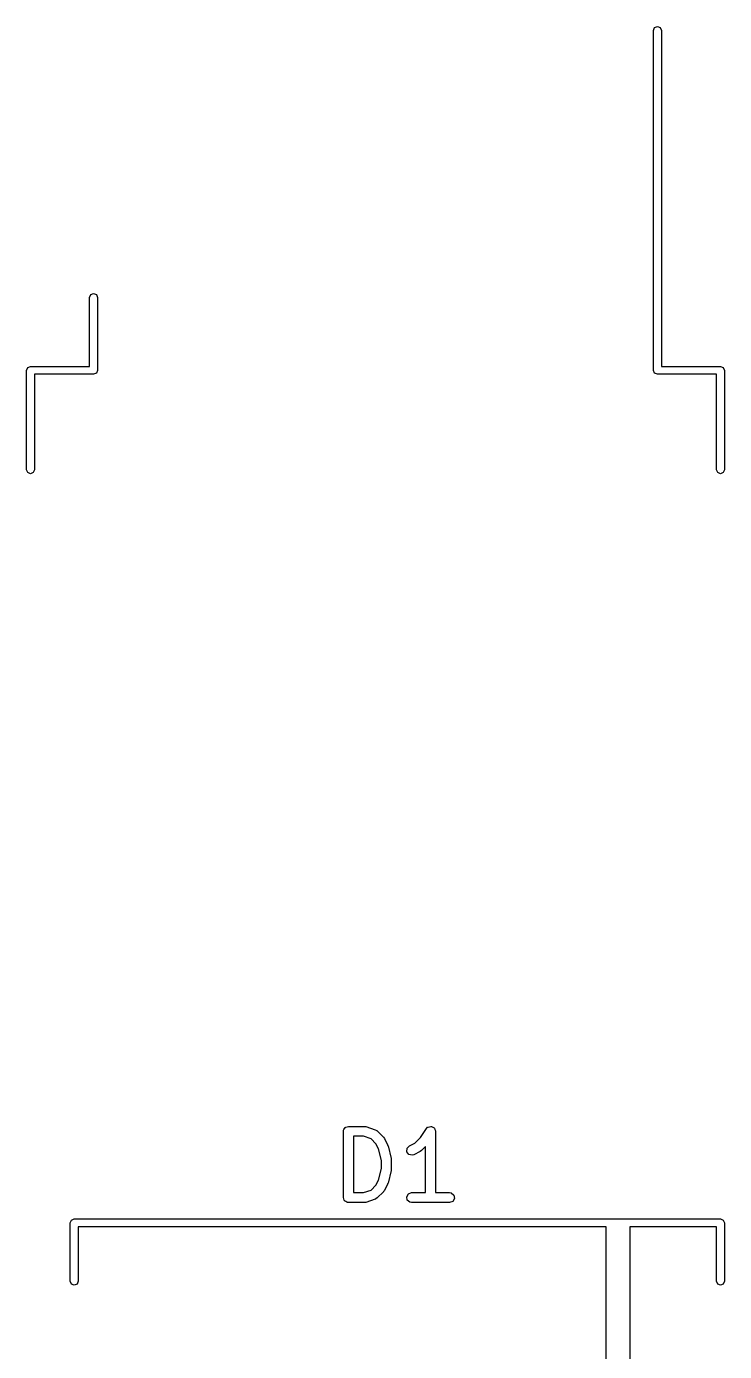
# Model space of a CAD drawing. Extents: x 44 to 148, y -85 to -25.
# Drawn here: x 62.81 to 73.33, y -60.56 to -40.58 of the extents above; entities that cross this region are included whole.
import ezdxf

# ---------------------------------------------------------------- set-up
doc = ezdxf.new("R2010")
doc.units = 0
doc.layers.add('BLACK', color=7, linetype='CONTINUOUS')

msp = doc.modelspace()

# ---------------------------------------------------------------- linework, layer by layer
at = {"layer": 'BLACK', "linetype": 'CONTINUOUS'}
for p, q in [((72.262, -40.639151), (72.279574, -40.596725)), ((72.262, -45.764151), (72.262, -40.639151)), ((72.279574, -40.596725), (72.322, -40.579151)), ((72.322, -40.579151), (72.364426, -40.596725)), ((72.364426, -40.596725), (72.382, -40.639151)), ((72.382, -40.639151), (72.382, -45.704151)), ((63.762, -44.664151), (63.779574, -44.621725)), ((63.762, -45.704151), (63.762, -44.664151)), ((63.779574, -44.621725), (63.822, -44.604151)), ((63.822, -44.604151), (63.864426, -44.621725)), ((63.864426, -44.621725), (63.882, -44.664151)), ((63.882, -44.664151), (63.882, -45.764151)), ((62.812, -45.764151), (62.829574, -45.721725)), ((62.829574, -45.721725), (62.872, -45.704151)), ((62.872, -45.704151), (63.762, -45.704151)), ((72.382, -45.704151), (73.272, -45.704151)), ((73.272, -45.704151), (73.314426, -45.721725)), ((73.314426, -45.721725), (73.332, -45.764151)), ((62.812, -47.264151), (62.812, -45.764151)), ((63.822, -45.824151), (62.932, -45.824151)), ((62.932, -45.824151), (62.932, -47.264151)), ((63.864426, -45.806577), (63.822, -45.824151)), ((63.882, -45.764151), (63.864426, -45.806577)), ((72.279574, -45.806577), (72.262, -45.764151)), ((72.322, -45.824151), (72.279574, -45.806577)), ((73.212, -45.824151), (72.322, -45.824151)), ((73.212, -47.264151), (73.212, -45.824151)), ((73.332, -45.764151), (73.332, -47.264151)), ((62.829574, -47.306577), (62.812, -47.264151)), ((62.872, -47.324151), (62.829574, -47.306577)), ((62.914426, -47.306577), (62.872, -47.324151)), ((62.932, -47.264151), (62.914426, -47.306577)), ((73.229574, -47.306577), (73.212, -47.264151)), ((73.272, -47.324151), (73.229574, -47.306577)), ((73.314426, -47.306577), (73.272, -47.324151)), ((73.332, -47.264151), (73.314426, -47.306577)), ((67.589105, -57.239819), (67.590822, -57.230077)), ((67.589105, -58.239819), (67.589105, -57.239819)), ((67.590244, -57.226795), (67.59191, -57.223909)), ((67.590822, -57.230077), (67.590244, -57.226795)), ((67.59191, -57.223909), (67.593628, -57.214167)), ((67.593628, -57.214167), (67.606153, -57.199239)), ((67.606153, -57.199239), (67.615896, -57.182366)), ((67.615896, -57.182366), (67.622254, -57.180051)), ((67.622254, -57.180051), (67.626605, -57.174867)), ((67.626605, -57.174867), (67.645796, -57.171482)), ((67.645796, -57.171482), (67.664105, -57.164819)), ((67.664105, -57.164819), (67.9022, -57.164819)), ((67.89003, -57.314819), (67.739105, -57.314819)), ((67.739105, -57.314819), (67.739105, -58.164819)), ((68.004543, -57.35299), (67.89003, -57.314819)), ((67.9022, -57.164819), (67.924282, -57.168712)), ((67.924282, -57.168712), (67.925917, -57.168668)), ((67.925917, -57.168668), (68.068774, -57.216287)), ((68.068774, -57.216287), (68.091679, -57.228689)), ((68.091679, -57.228689), (68.094026, -57.23251)), ((68.094026, -57.23251), (68.09809, -57.234405)), ((68.09809, -57.234405), (68.193328, -57.329643)), ((68.193328, -57.329643), (68.20619, -57.348011)), ((68.667297, -57.416275), (68.748676, -57.334896)), ((68.748676, -57.334896), (68.839796, -57.198216)), ((68.839796, -57.198216), (68.857789, -57.179381)), ((68.857789, -57.179381), (68.861928, -57.178169)), ((68.861928, -57.178169), (68.8647, -57.174867)), ((68.8647, -57.174867), (68.886132, -57.171087)), ((68.886132, -57.171087), (68.907027, -57.164974)), ((68.907027, -57.164974), (68.910976, -57.166706)), ((68.910976, -57.166706), (68.915224, -57.165958)), ((68.915224, -57.165958), (68.934072, -57.17684)), ((68.934072, -57.17684), (68.954007, -57.185587)), ((68.954007, -57.185587), (68.955918, -57.189454)), ((68.955918, -57.189454), (68.959653, -57.19161)), ((68.959653, -57.19161), (68.967097, -57.212063)), ((68.967097, -57.212063), (68.976745, -57.231576)), ((68.976745, -57.231576), (68.975724, -57.235765)), ((68.975724, -57.235765), (68.9772, -57.239819)), ((68.9772, -57.239819), (68.9772, -58.164819)), ((68.078656, -57.427103), (68.004543, -57.35299)), ((68.117149, -57.50409), (68.078656, -57.427103)), ((68.160533, -57.677624), (68.117149, -57.50409)), ((68.20619, -57.348011), (68.207377, -57.349135)), ((68.207377, -57.349135), (68.254996, -57.444373)), ((68.254996, -57.444373), (68.258686, -57.456779)), ((68.258686, -57.456779), (68.260675, -57.459724)), ((68.260675, -57.459724), (68.308294, -57.6502)), ((68.544598, -57.546916), (68.547673, -57.495705)), ((68.547673, -57.495705), (68.582945, -57.458451)), ((68.582945, -57.458451), (68.667297, -57.416275)), ((68.745265, -57.544996), (68.650027, -57.592615)), ((68.74639, -57.543806), (68.745265, -57.544996)), ((68.764757, -57.530947), (68.74639, -57.543806)), ((68.8272, -57.468504), (68.764757, -57.530947)), ((68.8272, -58.164819), (68.8272, -57.468504)), ((68.160533, -57.802013), (68.160533, -57.677624)), ((68.308294, -57.6502), (68.309347, -57.665132)), ((68.309347, -57.665132), (68.310533, -57.66839)), ((68.310533, -57.66839), (68.310533, -57.811247)), ((68.575162, -57.588121), (68.544598, -57.546916)), ((68.62506, -57.600041), (68.575162, -57.588121)), ((68.650027, -57.592615), (68.62506, -57.600041)), ((68.117149, -57.975547), (68.160533, -57.802013)), ((68.308294, -57.829437), (68.260675, -58.019913)), ((68.310533, -57.811247), (68.307933, -57.825988)), ((68.307933, -57.825988), (68.308294, -57.829437)), ((67.89003, -58.164819), (68.004543, -58.126647)), ((68.004543, -58.126647), (68.078655, -58.052534)), ((68.078655, -58.052534), (68.117149, -57.975547)), ((68.207377, -58.130502), (68.19402, -58.14851)), ((68.254996, -58.035264), (68.207377, -58.130502)), ((68.255402, -58.031735), (68.254996, -58.035264)), ((68.260675, -58.019913), (68.255402, -58.031735)), ((67.595768, -58.258127), (67.589105, -58.239819)), ((67.599153, -58.277319), (67.595768, -58.258127)), ((67.604337, -58.281669), (67.599153, -58.277319)), ((67.606652, -58.288028), (67.604337, -58.281669)), ((67.623525, -58.29777), (67.606652, -58.288028)), ((67.638453, -58.310296), (67.623525, -58.29777)), ((67.648195, -58.312013), (67.638453, -58.310296)), ((67.651081, -58.31368), (67.648195, -58.312013)), ((67.654363, -58.313101), (67.651081, -58.31368)), ((67.664105, -58.314819), (67.654363, -58.313101)), ((67.9022, -58.314819), (67.664105, -58.314819)), ((67.739105, -58.164819), (67.89003, -58.164819)), ((67.903738, -58.314258), (67.9022, -58.314819)), ((67.925917, -58.31097), (67.903738, -58.314258)), ((68.068774, -58.263351), (67.925917, -58.31097)), ((68.072286, -58.260563), (68.068774, -58.263351)), ((68.076753, -58.260173), (68.072286, -58.260563)), ((68.09809, -58.245233), (68.076753, -58.260173)), ((68.193329, -58.149993), (68.09809, -58.245233)), ((68.19402, -58.14851), (68.193329, -58.149993)), ((68.542625, -58.226795), (68.568277, -58.182366)), ((68.551534, -58.277319), (68.542625, -58.226795)), ((68.590834, -58.310296), (68.551534, -58.277319)), ((68.568277, -58.182366), (68.616486, -58.164819)), ((68.616486, -58.314819), (68.590834, -58.310296)), ((68.616486, -58.164819), (68.8272, -58.164819)), ((69.187914, -58.314819), (68.616486, -58.314819)), ((68.9772, -58.164819), (69.187914, -58.164819)), ((69.187914, -58.164819), (69.213566, -58.169342)), ((69.236123, -58.297272), (69.187914, -58.314819)), ((69.213566, -58.169342), (69.252866, -58.202319)), ((69.261775, -58.252843), (69.236123, -58.297272)), ((69.252866, -58.202319), (69.261775, -58.252843)), ((63.4722, -58.621), (63.489774, -58.578574)), ((63.4722, -59.501), (63.4722, -58.621)), ((63.489774, -58.578574), (63.5322, -58.561)), ((63.5322, -58.561), (73.2722, -58.561)), ((71.5472, -58.681), (63.5922, -58.681)), ((63.5922, -58.681), (63.5922, -59.501)), ((71.5472, -64.001), (71.5472, -58.681)), ((73.2122, -58.681), (71.9072, -58.681)), ((71.9072, -58.681), (71.9072, -64.001)), ((73.2122, -59.501), (73.2122, -58.681)), ((73.2722, -58.561), (73.314626, -58.578574)), ((73.314626, -58.578574), (73.3322, -58.621)), ((73.3322, -58.621), (73.3322, -59.501)), ((63.489774, -59.543426), (63.4722, -59.501)), ((63.5922, -59.501), (63.574626, -59.543426)), ((73.229774, -59.543426), (73.2122, -59.501)), ((73.3322, -59.501), (73.314626, -59.543426)), ((63.5322, -59.561), (63.489774, -59.543426)), ((63.574626, -59.543426), (63.5322, -59.561)), ((73.2722, -59.561), (73.229774, -59.543426)), ((73.314626, -59.543426), (73.2722, -59.561))]:
    msp.add_line(p, q, dxfattribs=at)

doc.saveas('drawing.dxf')
